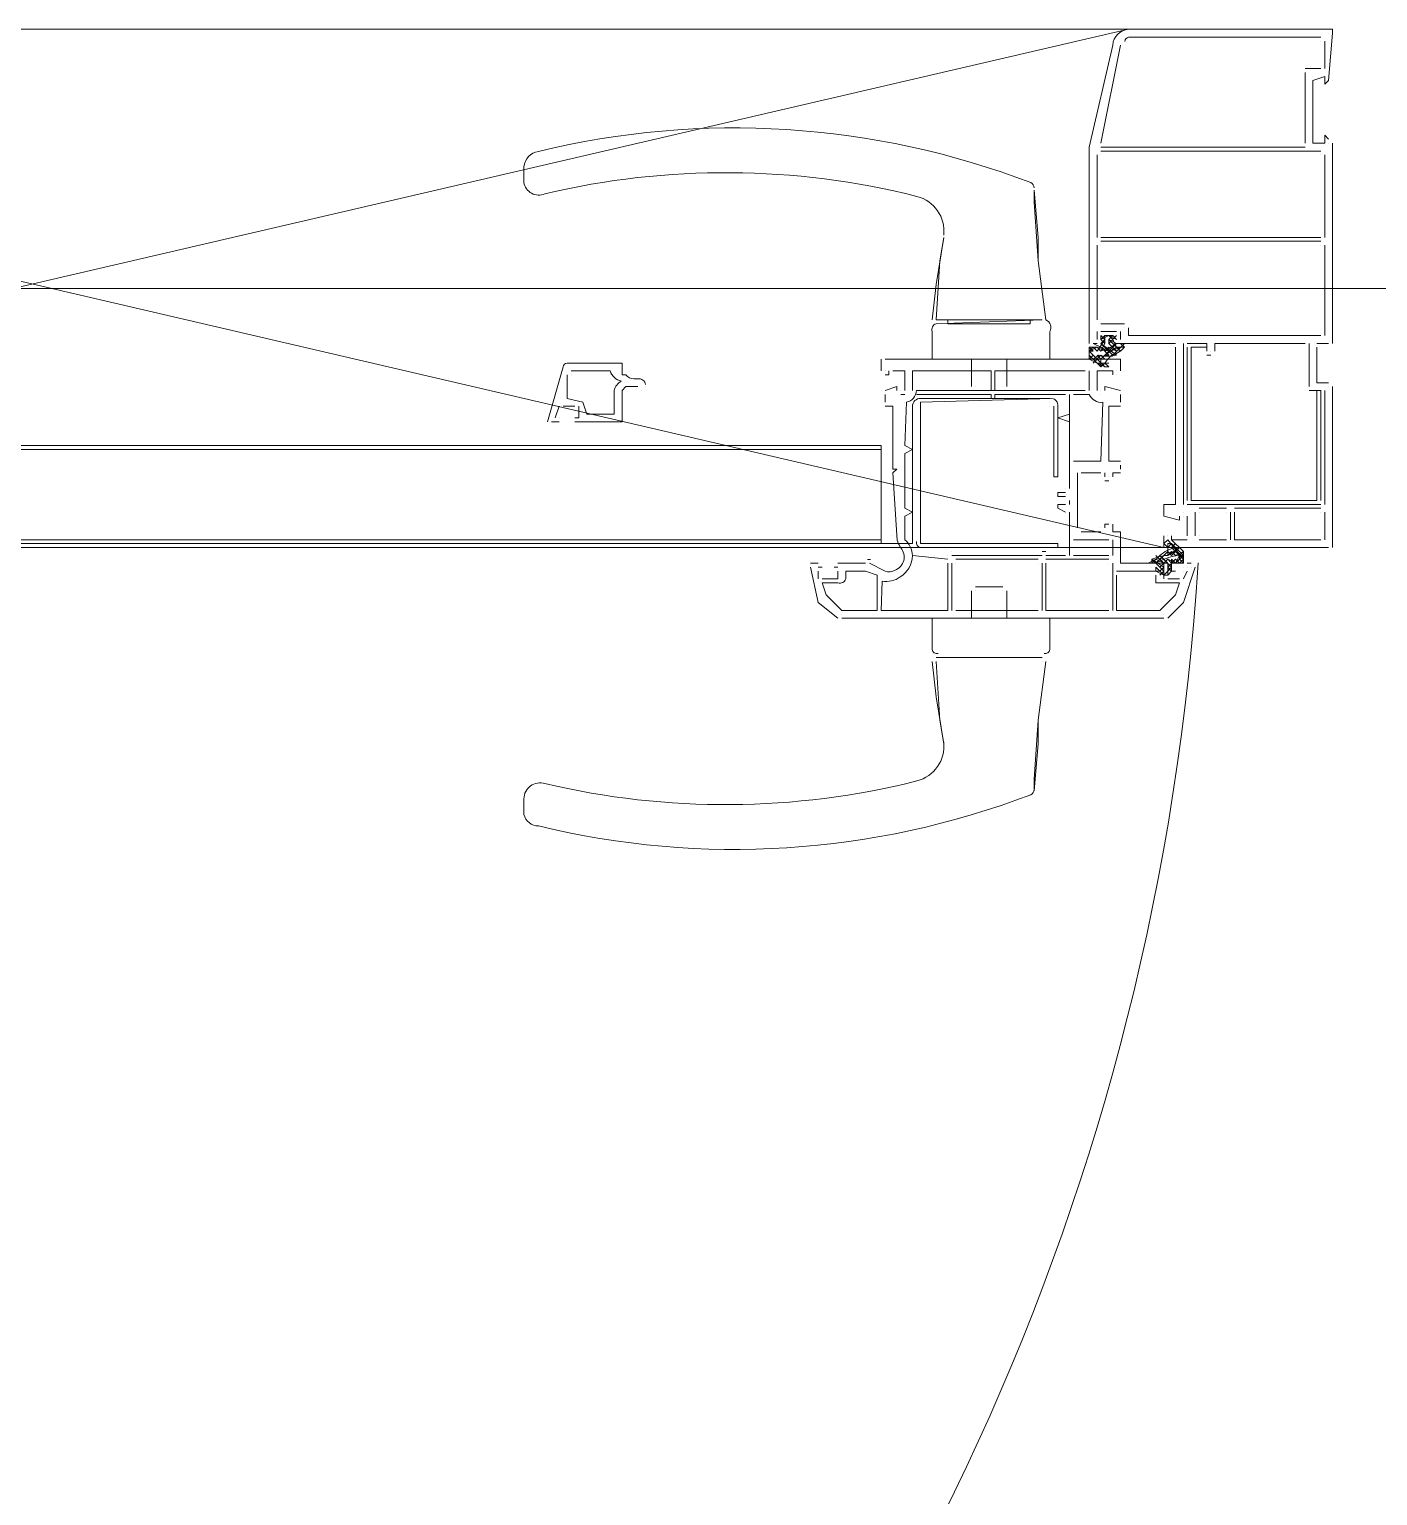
# Model space of a CAD drawing. Header units: millimetres. Extents: x 906 to 41302, y 848 to 28850.
# Drawn here: x 18823.5 to 19187.1, y 17086.3 to 17481.6 of the extents above; entities that cross this region are included whole.
import ezdxf

# ---------------------------------------------------------------- set-up
doc = ezdxf.new("R2010")
doc.units = ezdxf.units.MM
doc.layers.add('PDF_X-단위세대$및$주동평면도$A-DOOR', color=7, linetype='Continuous')
doc.layers.add('PDF_X-단위세대$및$주동평면도$A-ST-AXIS-CEN', color=7, linetype='Continuous')

msp = doc.modelspace()

# ---------------------------------------------------------------- linework, layer by layer
at = {"layer": 'PDF_X-단위세대$및$주동평면도$A-DOOR', "lineweight": 5}
for points in [[(18529.31, 17481.56), (19119.86, 17481.56), (18518.73, 17341.86), (19129.39, 17341.86)], [(19093.4, 17402.19), (19071.18, 17402.19), (19071.18, 17403.24), (19093.4, 17403.24)], [(19110.34, 17393.72), (19109.28, 17392.66)], [(19111.4, 17393.72), (19112.45, 17392.66)], [(19112.45, 17393.72), (19113.51, 17392.66)], [(18595.99, 17369.38), (19053.19, 17369.38), (19053.19, 17368.32), (18595.99, 17368.32)], [(19053.19, 17368.32), (18595.99, 17368.32), (18595.99, 17343.98), (19053.19, 17343.98)], [(18595.99, 17368.32), (19053.19, 17368.32), (19053.19, 17343.98), (18595.99, 17343.98)], [(18595.99, 17343.98), (19053.19, 17343.98), (19053.19, 17342.92), (18595.99, 17342.92)], [(19132.56, 17342.92), (19131.5, 17341.86)], [(19130.45, 17338.69), (19128.33, 17336.57), (19129.39, 17337.63)], [(19131.5, 17340.8), (19132.56, 17339.74)], [(19071.18, 17312.23), (19093.4, 17312.23), (19096.58, 17312.23), (19068, 17312.23)]]:
    msp.add_lwpolyline(points, close=True, dxfattribs=at)
at = {"layer": 'PDF_X-단위세대$및$주동평면도$A-DOOR', "lineweight": 9}
for points in [[(19109.28, 17396.89), (19109.28, 17449.81), (19115.63, 17477.33, -0.364335), (19119.86, 17481.56), (19173.84, 17481.56), (19174.9, 17481.56), (19174.9, 17480.5), (19173.84, 17467.8), (19172.78, 17466.74), (19172.78, 17468.86), (19169.6, 17467.8), (19169.6, 17450.87), (19172.78, 17450.87), (19172.78, 17452.99), (19173.84, 17451.93)], [(19118.87, 17478.31, -0.332082), (19119.86, 17479.44), (19171.72, 17479.44)]]:
    msp.add_lwpolyline(points, format="xyb", dxfattribs=at)
for points in [[(19119.86, 17481.56), (19119.86, 17481.56)], [(19173.84, 17481.56), (19173.84, 17481.56)], [(19173.84, 17480.5), (19173.84, 17480.5)], [(19174.9, 17480.5), (19174.9, 17480.5)], [(19112.45, 17450.87), (19117.75, 17477.33)], [(19115.63, 17477.33), (19115.63, 17477.33)], [(19117.75, 17477.33), (19117.75, 17477.33)], [(19119.86, 17479.44), (19119.86, 17479.44)], [(19171.72, 17479.44), (19171.72, 17479.44)], [(19171.72, 17478.39), (19171.72, 17478.39)], [(19172.78, 17478.39), (19172.78, 17470.98)], [(19172.78, 17478.39), (19172.78, 17478.39)], [(19171.72, 17470.98), (19167.49, 17470.98)], [(19167.49, 17470.98), (19167.49, 17470.98)], [(19167.49, 17450.87), (19167.49, 17469.92)], [(19167.49, 17469.92), (19167.49, 17469.92)], [(19169.6, 17468.86), (19169.6, 17468.86)], [(19169.6, 17467.8), (19169.6, 17467.8)], [(19171.72, 17470.98), (19171.72, 17470.98)], [(19172.78, 17470.98), (19172.78, 17470.98)], [(19172.78, 17468.86), (19172.78, 17468.86)], [(19173.84, 17467.8), (19173.84, 17467.8)], [(19174.9, 17467.8), (19174.9, 17467.8)], [(19172.78, 17466.74), (19172.78, 17466.74)], [(19172.78, 17452.99), (19172.78, 17452.99)], [(19109.28, 17449.81), (19109.28, 17449.81)], [(19112.45, 17450.87), (19112.45, 17450.87)], [(19167.49, 17449.81), (19112.45, 17449.81)], [(19112.45, 17449.81), (19112.45, 17449.81)], [(19112.45, 17448.75), (19171.72, 17448.75)], [(19112.45, 17448.75), (19112.45, 17448.75)], [(19167.49, 17450.87), (19167.49, 17450.87)], [(19167.49, 17449.81), (19167.49, 17449.81)], [(19169.6, 17450.87), (19169.6, 17450.87)], [(19171.72, 17448.75), (19171.72, 17448.75)], [(19172.78, 17451.93), (19172.78, 17451.93)], [(19172.78, 17450.87), (19172.78, 17450.87)], [(19173.84, 17451.93), (19173.84, 17451.93)], [(19173.84, 17450.87), (19173.84, 17450.87)], [(19174.9, 17450.87), (19174.9, 17396.89)], [(19174.9, 17450.87), (19174.9, 17450.87)], [(19111.4, 17425.47), (19111.4, 17447.69)], [(19111.4, 17447.69), (19111.4, 17447.69)], [(19112.45, 17447.69), (19112.45, 17447.69)], [(19171.72, 17447.69), (19171.72, 17447.69)], [(19172.78, 17447.69), (19172.78, 17425.47)], [(19172.78, 17447.69), (19172.78, 17447.69)], [(19111.4, 17425.47), (19111.4, 17425.47)], [(19112.45, 17425.47), (19171.72, 17425.47)], [(19112.45, 17425.47), (19112.45, 17425.47)], [(19112.45, 17424.41), (19171.72, 17424.41)], [(19112.45, 17424.41), (19112.45, 17424.41)], [(19171.72, 17425.47), (19171.72, 17425.47)], [(19171.72, 17424.41), (19171.72, 17424.41)], [(19172.78, 17425.47), (19172.78, 17425.47)], [(19111.4, 17403.24), (19111.4, 17423.35)], [(19111.4, 17423.35), (19111.4, 17423.35)], [(19112.45, 17423.35), (19112.45, 17423.35)], [(19171.72, 17423.35), (19171.72, 17423.35)], [(19172.78, 17423.35), (19172.78, 17399.01)], [(19172.78, 17423.35), (19172.78, 17423.35)], [(19111.4, 17403.24), (19111.4, 17403.24)], [(19112.45, 17403.24), (19112.45, 17403.24)], [(19118.8, 17402.19), (19112.45, 17402.19)], [(19112.45, 17402.19), (19112.45, 17402.19)], [(19118.8, 17402.19), (19118.8, 17402.19)], [(19118.8, 17401.13), (19118.8, 17401.13)], [(19171.72, 17399.01), (19119.86, 17399.01), (19119.86, 17401.13)], [(19119.86, 17401.13), (19119.86, 17401.13)], [(19109.28, 17396.89), (19109.28, 17396.89)], [(19110.34, 17396.89), (19111.4, 17396.89)], [(19110.34, 17396.89), (19110.34, 17396.89)], [(19111.4, 17400.07), (19111.4, 17397.95)], [(19111.4, 17400.07), (19111.4, 17400.07)], [(19111.4, 17397.95), (19111.4, 17397.95)], [(19111.4, 17396.89), (19111.4, 17396.89)], [(19112.45, 17400.07), (19116.69, 17400.07)], [(19112.45, 17400.07), (19112.45, 17400.07)], [(19112.45, 17397.95), (19112.45, 17397.95)], [(19112.45, 17397.95), (19112.45, 17397.95)], [(19112.45, 17397.95), (19112.45, 17397.95)], [(19112.45, 17396.89), (19112.45, 17396.89)], [(19112.45, 17396.89), (19112.45, 17396.89)], [(19115.63, 17396.89), (19115.63, 17396.89)], [(19116.69, 17400.07), (19116.69, 17400.07)], [(19116.69, 17397.95), (19116.69, 17397.95)], [(19116.69, 17397.95), (19116.69, 17397.95)], [(19132.56, 17396.89), (19116.69, 17396.89)], [(19116.69, 17396.89), (19116.69, 17396.89)], [(19117.75, 17397.95), (19117.75, 17400.07)], [(19117.75, 17400.07), (19117.75, 17400.07)], [(19117.75, 17397.95), (19117.75, 17397.95)], [(19119.86, 17399.01), (19119.86, 17399.01)], [(19132.56, 17396.89), (19132.56, 17396.89)], [(19134.68, 17353.5), (19134.68, 17396.89)], [(19134.68, 17396.89), (19134.68, 17396.89)], [(19141.03, 17394.78), (19141.03, 17396.89), (19135.74, 17396.89)], [(19135.74, 17396.89), (19135.74, 17396.89)], [(19136.8, 17396.89), (19141.03, 17396.89), (19141.03, 17395.84), (19136.8, 17395.84), (19136.8, 17354.56), (19170.66, 17354.56), (19170.66, 17384.19), (19171.72, 17384.19), (19171.72, 17354.56)], [(19136.8, 17396.89), (19136.8, 17396.89)], [(19141.03, 17396.89), (19141.03, 17396.89)], [(19141.03, 17396.89), (19141.03, 17396.89)], [(19143.15, 17394.78), (19143.15, 17396.89), (19167.49, 17396.89)], [(19143.15, 17396.89), (19143.15, 17396.89)], [(19143.15, 17396.89), (19143.15, 17396.89)], [(19167.49, 17396.89), (19167.49, 17396.89)], [(19168.55, 17385.25), (19168.55, 17396.89)], [(19168.55, 17396.89), (19168.55, 17396.89)], [(19170.66, 17396.89), (19173.84, 17396.89)], [(19170.66, 17396.89), (19170.66, 17396.89)], [(19171.72, 17399.01), (19171.72, 17399.01)], [(19172.78, 17399.01), (19172.78, 17399.01)], [(19173.84, 17396.89), (19173.84, 17396.89)], [(19174.9, 17396.89), (19174.9, 17396.89)], [(19133.62, 17350.33), (19133.62, 17349.27), (19129.39, 17350.33), (19129.39, 17353.5), (19132.56, 17353.5), (19132.56, 17395.84)], [(19132.56, 17395.84), (19132.56, 17395.84)], [(19135.74, 17395.84), (19135.74, 17354.56)], [(19135.74, 17395.84), (19135.74, 17395.84)], [(19136.8, 17395.84), (19136.8, 17395.84)], [(19136.8, 17395.84), (19136.8, 17395.84)], [(19141.03, 17395.84), (19141.03, 17395.84)], [(19141.03, 17394.78), (19141.03, 17394.78)], [(19141.03, 17393.72), (19142.09, 17393.72)], [(19141.03, 17393.72), (19141.03, 17393.72)], [(19142.09, 17394.78), (19142.09, 17394.78)], [(19142.09, 17393.72), (19142.09, 17393.72)], [(19143.15, 17394.78), (19143.15, 17394.78)], [(19173.84, 17386.31), (19170.66, 17386.31), (19170.66, 17395.84)], [(19170.66, 17395.84), (19170.66, 17395.84)], [(19168.55, 17385.25), (19168.55, 17385.25)], [(19170.66, 17386.31), (19170.66, 17386.31)], [(19173.84, 17386.31), (19173.84, 17386.31)], [(19173.84, 17385.25), (19173.84, 17385.25)], [(19174.9, 17385.25), (19174.9, 17369.38), (19174.9, 17341.86)], [(19174.9, 17385.25), (19174.9, 17385.25)], [(19171.72, 17384.19), (19168.55, 17384.19)], [(19168.55, 17384.19), (19168.55, 17384.19)], [(19170.66, 17384.19), (19170.66, 17384.19)], [(19171.72, 17384.19), (19171.72, 17384.19)], [(19171.72, 17384.19), (19171.72, 17384.19)], [(19172.78, 17384.19), (19172.78, 17353.5)], [(19172.78, 17384.19), (19172.78, 17384.19)], [(19174.9, 17369.38), (19174.9, 17369.38)], [(19129.39, 17353.5), (19129.39, 17353.5)], [(19132.56, 17353.5), (19132.56, 17353.5)], [(19134.68, 17353.5), (19134.68, 17353.5)], [(19135.74, 17354.56), (19135.74, 17354.56)], [(19135.74, 17353.5), (19171.72, 17353.5)], [(19135.74, 17353.5), (19135.74, 17353.5)], [(19136.8, 17354.56), (19136.8, 17354.56)], [(19136.8, 17354.56), (19136.8, 17354.56)], [(19170.66, 17353.5), (19136.8, 17353.5)], [(19170.66, 17354.56), (19170.66, 17354.56)], [(19170.66, 17354.56), (19170.66, 17354.56)], [(19170.66, 17353.5), (19170.66, 17353.5)], [(19171.72, 17354.56), (19171.72, 17354.56)], [(19171.72, 17353.5), (19171.72, 17353.5)], [(19172.78, 17353.5), (19172.78, 17353.5)], [(19129.39, 17350.33), (19129.39, 17350.33)], [(19133.62, 17350.33), (19133.62, 17350.33)], [(19133.62, 17349.27), (19133.62, 17349.27)], [(19134.68, 17351.39), (19134.68, 17351.39)], [(19134.68, 17351.39), (19134.68, 17351.39)], [(19134.68, 17350.33), (19134.68, 17350.33)], [(19134.68, 17350.33), (19134.68, 17350.33)], [(19135.74, 17350.33), (19135.74, 17345.04)], [(19135.74, 17350.33), (19135.74, 17350.33)], [(19137.85, 17345.04), (19137.85, 17351.39)], [(19137.85, 17351.39), (19137.85, 17351.39)], [(19138.91, 17352.44), (19146.32, 17352.44)], [(19138.91, 17352.44), (19138.91, 17352.44)], [(19138.91, 17351.39), (19138.91, 17351.39)], [(19146.32, 17352.44), (19146.32, 17352.44)], [(19146.32, 17351.39), (19146.32, 17351.39)], [(19147.38, 17351.39), (19147.38, 17343.98)], [(19147.38, 17351.39), (19147.38, 17351.39)], [(19148.44, 17352.44), (19171.72, 17352.44)], [(19148.44, 17352.44), (19148.44, 17352.44)], [(19171.72, 17343.98), (19148.44, 17343.98), (19148.44, 17351.39)], [(19148.44, 17351.39), (19148.44, 17351.39)], [(19148.44, 17351.39), (19148.44, 17351.39)], [(19171.72, 17352.44), (19171.72, 17352.44)], [(19171.72, 17351.39), (19171.72, 17351.39)], [(19172.78, 17351.39), (19172.78, 17343.98)], [(19172.78, 17351.39), (19172.78, 17351.39)], [(19129.39, 17345.04), (19129.39, 17341.86), (19173.84, 17341.86)], [(19129.39, 17345.04), (19129.39, 17345.04)], [(19129.39, 17341.86), (19129.39, 17341.86)], [(19130.45, 17345.04), (19130.45, 17345.04)], [(19130.45, 17345.04), (19130.45, 17345.04)], [(19131.5, 17345.04), (19131.5, 17343.98), (19135.74, 17343.98)], [(19131.5, 17345.04), (19131.5, 17345.04)], [(19131.5, 17343.98), (19131.5, 17343.98)], [(19135.74, 17345.04), (19135.74, 17345.04)], [(19135.74, 17343.98), (19135.74, 17343.98)], [(19137.85, 17345.04), (19137.85, 17345.04)], [(19138.91, 17345.04), (19138.91, 17345.04)], [(19146.32, 17343.98), (19138.91, 17343.98)], [(19138.91, 17343.98), (19138.91, 17343.98)], [(19146.32, 17343.98), (19146.32, 17343.98)], [(19147.38, 17343.98), (19147.38, 17343.98)], [(19148.44, 17343.98), (19148.44, 17343.98)], [(19171.72, 17343.98), (19171.72, 17343.98)], [(19172.78, 17343.98), (19172.78, 17343.98)], [(19173.84, 17341.86), (19173.84, 17341.86)], [(19174.9, 17341.86), (19174.9, 17341.86)]]:
    msp.add_lwpolyline(points, dxfattribs=at)
at = {"layer": 'PDF_X-단위세대$및$주동평면도$A-DOOR', "lineweight": 5}
for points in [[(19070.07, 17426.09, 0.373567), (19062.84, 17436.53, 0.120468), (18962.53, 17437.22, -0.496768), (18956.88, 17440.29), (18956.88, 17444.52, -0.337816), (18960.77, 17448.65, -0.152184), (19093.52, 17440.24, -0.281934), (19094.45, 17438.86)], [(19098.7, 17392.66), (19098.7, 17400.07, 0.414215), (19097.64, 17403.24), (19095.52, 17419.12), (19094.46, 17434.99), (19094.46, 17438.17), (19095.52, 17425.47), (19095.52, 17419.12)], [(19066.95, 17392.66), (19066.95, 17400.07, -0.414215), (19068, 17402.19), (19096.58, 17403.24), (19093.4, 17403.24)], [(19110.34, 17392.66), (19111.93, 17393.72, 0.124773), (19116.69, 17393.72), (19112.45, 17396.89), (19113.51, 17397.95), (19113.51, 17396.89), (19112.45, 17397.95), (19114.57, 17399.01), (19115.63, 17399.01), (19114.57, 17397.95), (19114.57, 17396.89), (19116.69, 17394.78), (19114.57, 17395.84), (19112.45, 17394.78), (19111.4, 17395.84), (19110.34, 17395.84), (19109.28, 17395.84)], [(19115.63, 17397.95), (19116.69, 17395.84), (19117.75, 17395.84), (19115.26, 17394.85, -0.1084), (19111.4, 17395.84), (19109.28, 17394.78), (19113.51, 17390.54), (19109.28, 17392.66), (19109.28, 17395.84), (19110.34, 17394.78), (19109.28, 17395.84), (19110.34, 17394.78), (19109.28, 17394.78), (19110.34, 17395.84), (19111.4, 17394.78), (19113.51, 17397.95), (19112.45, 17396.89), (19114.57, 17394.78), (19115.63, 17393.72), (19114.57, 17394.78), (19112.45, 17395.84), (19113.51, 17394.78), (19114.57, 17393.72), (19113.51, 17393.72), (19116.69, 17395.84), (19117.75, 17394.78), (19114.57, 17397.95), (19116.69, 17396.89), (19114.57, 17394.78), (19112.45, 17392.66), (19112.45, 17391.6), (19111.4, 17391.6), (19109.28, 17393.72), (19112.45, 17390.54), (19113.51, 17391.6, -0.054726), (19115.64, 17393.96)], [(19117.75, 17394.78), (19118.8, 17395.84, -0.111699), (19115.63, 17393.72), (19118.8, 17396.89)], [(18963.23, 17375.73), (18967.46, 17390.54, -0.363981), (18968.52, 17391.6), (18983.34, 17391.6), (18983.34, 17390.54), (18983.34, 17388.43), (18984.4, 17388.43, 0.238117), (18986.51, 17387.37), (18987.57, 17387.37, -0.414215), (18989.69, 17385.78)], [(18968.52, 17388.43), (18968.52, 17382.08), (18972.75, 17381.02), (18973.81, 17377.84), (18981.22, 17377.84), (18981.22, 17384.19, -0.217441), (18983.19, 17386.72, -0.290021), (18980.16, 17389.49), (18969.58, 17389.49)], [(19071.18, 17337.63), (19071.18, 17324.93), (19053.19, 17324.93), (19053.47, 17332.84, 0.217519), (19058.3, 17333.95, 0.260906), (19061.65, 17339.74), (19071.18, 17338.69), (19061.64, 17339.68, 0.215587), (19059.54, 17343.98), (19059.54, 17350.33), (19061.65, 17351.39), (19059.54, 17352.44), (19059.54, 17367.26), (19061.65, 17368.32), (19059.54, 17369.38), (19060.07, 17381.02, 0.326664), (19062.71, 17384.19), (19082.82, 17384.19), (19082.82, 17389.49), (19061.65, 17389.49), (19061.65, 17384.19)], [(19053.19, 17342.92), (19061.65, 17342.92), (19061.65, 17379.96, -0.414215), (19063.77, 17382.08), (19098.7, 17382.08)], [(19062.71, 17343.45, 0.414215), (19063.77, 17341.86), (19100.81, 17341.86), (19100.81, 17342.92), (19063.77, 17342.92), (19063.77, 17381.02), (19099.22, 17382.08, -0.414215), (19100.81, 17379.96), (19100.81, 17360.91), (19099.75, 17360.91), (19099.75, 17379.96)], [(19105.05, 17365.14), (19112.45, 17365.14), (19112.98, 17381.02, -0.326664), (19109.28, 17383.14), (19105.05, 17383.14)], [(19054.25, 17379.96), (19056.36, 17379.96), (19056.36, 17363.03), (19057.42, 17363.03), (19056.36, 17361.97), (19057.44, 17345.19, 0.174775), (19058.49, 17341.8, -0.51519), (19056.96, 17335.76, -0.217668), (19054.25, 17335.51), (19050.01, 17337.63)], [(19115.63, 17348.21), (19115.63, 17346.09), (19117.75, 17346.09), (19117.75, 17337.63), (19130.45, 17337.63), (19130.45, 17335.51), (19130.45, 17334.45), (19129.39, 17334.45), (19127.27, 17336.57), (19127.27, 17335.51), (19128.33, 17335.51), (19129.39, 17336.57), (19126.21, 17338.69), (19127.27, 17337.63), (19129.39, 17338.69, -0.1084), (19134.68, 17339.74), (19133.62, 17338.69), (19134.68, 17337.63), (19133.62, 17338.69), (19133.62, 17339.74), (19134.68, 17338.69), (19130.45, 17343.98), (19129.39, 17342.92), (19130.45, 17341.86), (19130.45, 17342.92), (19131.5, 17342.92), (19134.68, 17339.74), (19132.56, 17337.63), (19131.5, 17338.69), (19131.5, 17337.63), (19130.45, 17338.69), (19132.56, 17337.63), (19133.62, 17339.74), (19134.68, 17340.8), (19133.62, 17341.86), (19131.5, 17339.74), (19130.45, 17340.8), (19127.27, 17337.63), (19129.39, 17339.74), (19130.45, 17339.74), (19130.45, 17341.86), (19131.5, 17342.92)], [(19132.56, 17339.74), (19134.68, 17340.8), (19133.62, 17339.74), (19131.5, 17341.86), (19132.56, 17341.86, 0.124773), (19128.33, 17339.74), (19126.21, 17337.63), (19125.15, 17337.63), (19127.27, 17338.69), (19129.39, 17337.63)], [(19129.39, 17335.51), (19128.33, 17334.45), (19129.39, 17335.51), (19128.33, 17336.57), (19127.27, 17337.63), (19126.21, 17337.63), (19126.21, 17338.69, -0.111699), (19130.45, 17339.74), (19133.62, 17341.86, -0.054726), (19130.45, 17339.74), (19131.5, 17340.8)], [(19097.11, 17313.29, 0.414215), (19098.7, 17314.34), (19098.7, 17322.81), (19066.95, 17322.81), (19066.95, 17314.34, 0.414215), (19068.53, 17313.29)], [(19070.07, 17289.38, -0.373567), (19062.84, 17278.95, -0.120468), (18962.53, 17278.25, 0.496768), (18956.88, 17274.13), (18956.88, 17269.89, 0.337816), (18960.77, 17266.82, 0.152184), (19093.52, 17275.24, 0.281934), (19094.45, 17276.61)]]:
    msp.add_lwpolyline(points, format="xyb", dxfattribs=at)
for points in [[(19071.18, 17403.24), (19068, 17403.24), (19069.06, 17419.12), (19070.12, 17425.47), (19068, 17412.77), (19066.95, 17403.24)], [(19096.58, 17403.24), (19096.58, 17403.24)], [(19097.64, 17403.24), (19097.64, 17403.24)], [(19112.45, 17395.84), (19110.34, 17396.89)], [(19110.34, 17396.89), (19110.34, 17396.89)], [(19114.57, 17399.01), (19113.51, 17399.01), (19113.51, 17397.95), (19112.45, 17399.01), (19112.45, 17397.95), (19113.51, 17399.01), (19115.63, 17399.01), (19116.69, 17397.95), (19114.57, 17399.01), (19115.63, 17397.95), (19114.57, 17396.89), (19116.69, 17399.01)], [(19112.45, 17397.95), (19112.45, 17397.95)], [(19112.45, 17397.95), (19112.45, 17397.95)], [(19112.45, 17396.89), (19112.45, 17396.89)], [(19112.45, 17394.78), (19113.51, 17396.89)], [(19113.51, 17399.01), (19113.51, 17399.01)], [(19113.51, 17397.95), (19113.51, 17397.95)], [(19113.51, 17397.95), (19113.51, 17397.95)], [(19113.51, 17396.89), (19113.51, 17396.89)], [(19114.57, 17395.84), (19113.51, 17394.78), (19116.69, 17396.89)], [(19114.57, 17399.01), (19114.57, 17399.01)], [(19114.57, 17399.01), (19114.57, 17399.01)], [(19114.57, 17397.95), (19114.57, 17397.95)], [(19114.57, 17396.89), (19114.57, 17396.89)], [(19114.57, 17396.89), (19114.57, 17396.89)], [(19115.63, 17399.01), (19115.63, 17399.01)], [(19115.63, 17397.95), (19115.63, 17397.95)], [(19116.69, 17397.95), (19116.69, 17397.95)], [(19116.69, 17397.95), (19116.69, 17397.95)], [(19116.69, 17397.95), (19116.69, 17397.95)], [(19116.69, 17396.89), (19116.69, 17396.89)], [(19117.75, 17396.89), (19117.75, 17396.89)], [(19117.75, 17395.84), (19118.8, 17395.84), (19117.75, 17396.89)], [(19053.19, 17392.66), (19053.19, 17389.49)], [(19053.19, 17392.66), (19053.19, 17392.66)], [(19054.25, 17392.66), (19117.75, 17392.66), (19117.75, 17389.49)], [(19054.25, 17392.66), (19054.25, 17392.66)], [(19077.53, 17392.66), (19077.53, 17385.25)], [(19087.05, 17385.25), (19087.05, 17392.66)], [(19109.28, 17395.84), (19109.28, 17395.84)], [(19109.28, 17392.66), (19109.28, 17392.66)], [(19109.28, 17392.66), (19109.28, 17392.66)], [(19110.34, 17395.84), (19110.34, 17395.84)], [(19110.34, 17394.78), (19110.34, 17394.78)], [(19110.34, 17394.78), (19110.34, 17394.78)], [(19110.34, 17393.72), (19110.34, 17393.72)], [(19110.34, 17393.72), (19110.34, 17393.72)], [(19112.45, 17393.72), (19110.34, 17391.6), (19112.45, 17393.72)], [(19111.4, 17394.78), (19111.4, 17394.78)], [(19111.4, 17393.72), (19111.4, 17393.72)], [(19112.45, 17395.84), (19112.45, 17395.84)], [(19112.45, 17392.66), (19112.45, 17392.66)], [(19112.45, 17392.66), (19112.45, 17392.66)], [(19114.57, 17395.84), (19114.57, 17395.84)], [(19114.57, 17393.72), (19114.57, 17393.72)], [(19115.63, 17394.78), (19115.63, 17394.78)], [(19116.69, 17395.84), (19116.69, 17395.84)], [(19117.75, 17395.84), (19117.75, 17395.84)], [(19117.75, 17395.84), (19117.75, 17395.84)], [(19117.75, 17392.66), (19117.75, 17392.66)], [(19118.8, 17395.84), (19118.8, 17395.84)], [(18983.34, 17391.6), (18983.34, 17391.6)], [(19053.19, 17389.49), (19053.19, 17389.49)], [(19054.25, 17388.43), (19055.3, 17388.43), (19055.3, 17389.49)], [(19054.25, 17389.49), (19054.25, 17389.49)], [(19055.3, 17389.49), (19055.3, 17389.49)], [(19059.54, 17384.19), (19059.54, 17389.49), (19056.36, 17389.49)], [(19056.36, 17389.49), (19056.36, 17389.49)], [(19059.54, 17389.49), (19059.54, 17389.49)], [(19061.65, 17389.49), (19061.65, 17389.49)], [(19062.71, 17389.49), (19062.71, 17389.49)], [(19082.82, 17389.49), (19082.82, 17389.49)], [(19108.22, 17384.19), (19083.88, 17384.19), (19083.88, 17389.49), (19108.22, 17389.49)], [(19083.88, 17389.49), (19083.88, 17389.49)], [(19083.88, 17389.49), (19083.88, 17389.49)], [(19108.22, 17389.49), (19108.22, 17389.49)], [(19109.28, 17389.49), (19109.28, 17384.19)], [(19109.28, 17389.49), (19109.28, 17389.49)], [(19115.63, 17388.43), (19115.63, 17389.49), (19111.4, 17389.49), (19111.4, 17384.19)], [(19111.4, 17389.49), (19111.4, 17389.49)], [(19114.57, 17391.6), (19113.51, 17391.6), (19112.45, 17391.6), (19112.45, 17390.54), (19113.51, 17391.6), (19114.57, 17390.54), (19113.51, 17390.54)], [(19112.45, 17391.6), (19112.45, 17391.6)], [(19113.51, 17391.6), (19113.51, 17391.6)], [(19113.51, 17390.54), (19113.51, 17390.54)], [(19114.57, 17390.54), (19114.57, 17390.54)], [(19115.63, 17389.49), (19115.63, 17389.49)], [(19116.69, 17389.49), (19116.69, 17389.49)], [(19116.69, 17389.49), (19116.69, 17389.49)], [(19117.75, 17389.49), (19117.75, 17389.49)], [(18969.58, 17388.43), (18969.58, 17388.43)], [(18970.64, 17375.73), (18983.34, 17375.73), (18983.34, 17384.19), (18984.4, 17385.25), (18987.57, 17385.25)], [(18980.16, 17388.43), (18980.16, 17388.43)], [(18983.34, 17388.43), (18983.34, 17388.43)], [(18987.57, 17385.25), (18987.57, 17385.25)], [(18987.57, 17385.25), (18987.57, 17385.25)], [(18989.69, 17385.25), (18989.69, 17385.25)], [(19054.25, 17388.43), (19054.25, 17388.43)], [(19054.25, 17384.19), (19057.42, 17385.25), (19057.42, 17384.19)], [(19055.3, 17388.43), (19055.3, 17388.43)], [(19057.42, 17385.25), (19057.42, 17385.25)], [(19078.59, 17385.25), (19078.59, 17385.25)], [(19086, 17385.25), (19086, 17385.25)], [(19113.51, 17384.19), (19113.51, 17385.25), (19117.75, 17384.19)], [(19113.51, 17385.25), (19113.51, 17385.25)], [(19115.63, 17388.43), (19115.63, 17388.43)], [(19116.69, 17388.43), (19116.69, 17388.43)], [(19116.69, 17388.43), (19116.69, 17388.43)], [(18968.52, 17382.08), (18968.52, 17382.08)], [(18972.75, 17381.02), (18972.75, 17381.02)], [(18988.63, 17384.19), (18988.63, 17384.19)], [(19054.25, 17384.19), (19054.25, 17384.19)], [(19054.25, 17381.02), (19054.25, 17383.14)], [(19054.25, 17383.14), (19054.25, 17383.14)], [(19054.25, 17381.02), (19054.25, 17381.02)], [(19057.42, 17384.19), (19057.42, 17384.19)], [(19058.48, 17384.19), (19058.48, 17384.19)], [(19059.54, 17383.14), (19058.48, 17383.14)], [(19058.48, 17383.14), (19058.48, 17383.14)], [(19059.54, 17384.19), (19059.54, 17384.19)], [(19059.54, 17383.14), (19059.54, 17383.14)], [(19059.54, 17381.02), (19059.54, 17381.02)], [(19061.65, 17384.19), (19061.65, 17384.19)], [(19062.71, 17384.19), (19062.71, 17384.19)], [(19102.93, 17383.14), (19083.88, 17383.14), (19083.88, 17382.08), (19082.82, 17382.08), (19082.82, 17383.14), (19062.71, 17383.14)], [(19062.71, 17383.14), (19062.71, 17383.14)], [(19063.77, 17382.08), (19063.77, 17382.08)], [(19063.77, 17381.02), (19063.77, 17381.02)], [(19086, 17384.19), (19084.94, 17384.19), (19079.65, 17384.19), (19078.59, 17384.19)], [(19082.82, 17384.19), (19082.82, 17384.19)], [(19082.82, 17383.14), (19082.82, 17383.14)], [(19082.82, 17382.08), (19082.82, 17382.08)], [(19083.88, 17384.19), (19083.88, 17384.19)], [(19083.88, 17383.14), (19083.88, 17383.14)], [(19083.88, 17382.08), (19083.88, 17382.08)], [(19098.7, 17382.08), (19098.7, 17382.08)], [(19098.7, 17381.02), (19098.7, 17381.02)], [(19103.99, 17365.14), (19103.99, 17383.14), (19103.99, 17377.84), (19100.81, 17376.79), (19103.99, 17375.73), (19103.99, 17357.74)], [(19102.93, 17383.14), (19102.93, 17383.14)], [(19103.99, 17383.14), (19103.99, 17383.14)], [(19103.99, 17383.14), (19103.99, 17383.14)], [(19105.05, 17383.14), (19105.05, 17383.14)], [(19108.22, 17384.19), (19108.22, 17384.19)], [(19109.28, 17384.19), (19109.28, 17384.19)], [(19109.28, 17383.14), (19109.28, 17383.14)], [(19111.4, 17384.19), (19111.4, 17384.19)], [(19112.45, 17384.19), (19112.45, 17384.19)], [(19112.45, 17384.19), (19112.45, 17384.19)], [(19112.45, 17383.14), (19112.45, 17383.14)], [(19112.45, 17383.14), (19112.45, 17383.14)], [(19112.45, 17381.02), (19112.45, 17381.02)], [(19113.51, 17384.19), (19113.51, 17384.19)], [(19117.75, 17384.19), (19117.75, 17384.19)], [(19117.75, 17383.14), (19117.75, 17381.02)], [(19117.75, 17383.14), (19117.75, 17383.14)], [(19117.75, 17381.02), (19117.75, 17381.02)], [(18965.35, 17376.79), (18966.4, 17379.96)], [(18970.64, 17379.96), (18967.46, 17379.96)], [(18967.46, 17379.96), (18967.46, 17379.96)], [(18970.64, 17376.79), (18971.7, 17376.79), (18971.7, 17379.96)], [(18970.64, 17379.96), (18970.64, 17379.96)], [(18973.81, 17377.84), (18973.81, 17377.84)], [(19054.25, 17379.96), (19054.25, 17379.96)], [(19056.36, 17379.96), (19056.36, 17379.96)], [(19061.65, 17379.96), (19061.65, 17379.96)], [(19063.77, 17379.96), (19063.77, 17379.96)], [(19098.7, 17379.96), (19098.7, 17379.96)], [(19099.75, 17379.96), (19099.75, 17379.96)], [(19100.81, 17379.96), (19100.81, 17379.96)], [(19103.99, 17377.84), (19103.99, 17377.84)], [(19117.75, 17379.96), (19114.57, 17379.96), (19114.57, 17365.14), (19117.75, 17365.14)], [(19114.57, 17379.96), (19114.57, 17379.96)], [(19117.75, 17379.96), (19117.75, 17379.96)], [(18966.4, 17375.73), (18964.29, 17375.73)], [(18964.29, 17375.73), (18964.29, 17375.73)], [(18966.4, 17376.79), (18966.4, 17376.79)], [(18966.4, 17376.79), (18966.4, 17376.79)], [(18966.4, 17376.79), (18966.4, 17376.79)], [(18966.4, 17376.79), (18966.4, 17376.79)], [(18970.64, 17376.79), (18970.64, 17376.79)], [(18970.64, 17376.79), (18970.64, 17376.79)], [(18971.7, 17376.79), (18971.7, 17376.79)], [(19100.81, 17376.79), (19100.81, 17376.79)], [(19103.99, 17375.73), (19103.99, 17375.73)], [(19059.54, 17369.38), (19059.54, 17369.38)], [(19059.54, 17367.26), (19059.54, 17367.26)], [(19061.65, 17368.32), (19061.65, 17368.32)], [(19103.99, 17365.14), (19103.99, 17365.14)], [(19105.05, 17365.14), (19105.05, 17365.14)], [(19112.45, 17365.14), (19112.45, 17365.14)], [(19114.57, 17365.14), (19114.57, 17365.14)], [(19117.75, 17365.14), (19117.75, 17365.14)], [(19056.36, 17363.03), (19056.36, 17363.03)], [(19056.36, 17361.97), (19056.36, 17361.97)], [(19057.42, 17363.03), (19057.42, 17363.03)], [(19106.1, 17347.15), (19106.1, 17361.97)], [(19106.1, 17361.97), (19106.1, 17361.97)], [(19112.45, 17361.97), (19107.16, 17361.97)], [(19107.16, 17361.97), (19107.16, 17361.97)], [(19112.45, 17361.97), (19112.45, 17361.97)], [(19113.51, 17360.91), (19113.51, 17361.97)], [(19113.51, 17361.97), (19113.51, 17361.97)], [(19117.75, 17361.97), (19115.63, 17361.97), (19115.63, 17360.91)], [(19115.63, 17361.97), (19115.63, 17361.97)], [(19117.75, 17364.09), (19117.75, 17363.03)], [(19117.75, 17364.09), (19117.75, 17364.09)], [(19117.75, 17363.03), (19117.75, 17363.03)], [(19117.75, 17361.97), (19117.75, 17361.97)], [(19099.75, 17360.91), (19099.75, 17360.91)], [(19102.93, 17357.74), (19102.93, 17357.74)], [(19103.99, 17357.74), (19103.99, 17357.74)], [(19113.51, 17360.91), (19113.51, 17360.91)], [(19113.51, 17359.85), (19114.57, 17359.85)], [(19113.51, 17359.85), (19113.51, 17359.85)], [(19114.57, 17360.91), (19114.57, 17360.91)], [(19114.57, 17359.85), (19114.57, 17359.85)], [(19115.63, 17360.91), (19115.63, 17360.91)], [(19102.93, 17355.62), (19100.81, 17355.62), (19100.81, 17356.68), (19102.93, 17356.68)], [(19100.81, 17356.68), (19100.81, 17356.68)], [(19100.81, 17355.62), (19100.81, 17355.62)], [(19102.93, 17353.5), (19100.81, 17353.5), (19100.81, 17352.44), (19102.93, 17351.39)], [(19100.81, 17353.5), (19100.81, 17353.5)], [(19102.93, 17356.68), (19102.93, 17356.68)], [(19102.93, 17355.62), (19102.93, 17355.62)], [(19102.93, 17354.56), (19102.93, 17354.56)], [(19102.93, 17353.5), (19102.93, 17353.5)], [(19103.99, 17354.56), (19103.99, 17353.5)], [(19103.99, 17354.56), (19103.99, 17354.56)], [(19103.99, 17353.5), (19103.99, 17353.5)], [(19059.54, 17352.44), (19059.54, 17352.44)], [(19059.54, 17350.33), (19059.54, 17350.33)], [(19061.65, 17351.39), (19061.65, 17351.39)], [(19100.81, 17352.44), (19100.81, 17352.44)], [(19102.93, 17351.39), (19102.93, 17351.39)], [(19103.99, 17351.39), (19103.99, 17339.74), (19103.99, 17343.98)], [(19103.99, 17351.39), (19103.99, 17351.39)], [(19106.1, 17347.15), (19106.1, 17347.15)], [(19107.16, 17347.15), (19107.16, 17347.15)], [(19112.45, 17346.09), (19107.16, 17346.09)], [(19107.16, 17346.09), (19107.16, 17346.09)], [(19112.45, 17347.15), (19112.45, 17347.15)], [(19112.45, 17346.09), (19112.45, 17346.09)], [(19113.51, 17347.15), (19113.51, 17348.21), (19114.57, 17348.21)], [(19113.51, 17348.21), (19113.51, 17348.21)], [(19113.51, 17347.15), (19113.51, 17347.15)], [(19114.57, 17348.21), (19114.57, 17348.21)], [(19115.63, 17348.21), (19115.63, 17348.21)], [(19115.63, 17346.09), (19115.63, 17346.09)], [(19117.75, 17346.09), (19117.75, 17346.09)], [(19056.36, 17345.04), (19056.36, 17345.04)], [(19058.48, 17341.86), (19058.48, 17341.86)], [(19059.54, 17343.98), (19059.54, 17343.98)], [(19061.65, 17342.92), (19061.65, 17342.92)], [(19063.77, 17342.92), (19063.77, 17342.92)], [(19063.77, 17341.86), (19063.77, 17341.86)], [(19100.81, 17342.92), (19100.81, 17342.92)], [(19100.81, 17341.86), (19100.81, 17341.86)], [(19103.99, 17343.98), (19103.99, 17343.98)], [(19114.57, 17343.98), (19105.05, 17343.98)], [(19105.05, 17343.98), (19105.05, 17343.98)], [(19114.57, 17343.98), (19114.57, 17343.98)], [(19115.63, 17343.98), (19115.63, 17339.74)], [(19115.63, 17343.98), (19115.63, 17343.98)], [(19116.69, 17335.51), (19127.27, 17335.51), (19129.39, 17334.45), (19130.45, 17334.45), (19131.5, 17335.51), (19131.5, 17336.57), (19131.5, 17337.63), (19134.68, 17337.63), (19134.68, 17340.8), (19131.5, 17343.98)], [(19129.39, 17342.92), (19129.39, 17342.92)], [(19130.45, 17342.92), (19130.45, 17342.92)], [(19130.45, 17341.86), (19130.45, 17341.86)], [(19130.45, 17341.86), (19130.45, 17341.86)], [(19131.5, 17343.98), (19131.5, 17343.98)], [(19131.5, 17341.86), (19131.5, 17341.86)], [(19132.56, 17341.86), (19132.56, 17341.86)], [(19132.56, 17341.86), (19132.56, 17341.86)], [(19036.25, 17337.63), (19034.14, 17337.63)], [(19034.14, 17337.63), (19034.14, 17337.63)], [(19036.25, 17337.63), (19036.25, 17337.63)], [(19048.95, 17337.63), (19041.55, 17337.63)], [(19041.55, 17337.63), (19041.55, 17337.63)], [(19048.95, 17337.63), (19048.95, 17337.63)], [(19050.01, 17337.63), (19050.01, 17337.63)], [(19061.65, 17339.74), (19061.65, 17339.74)], [(19061.65, 17338.69), (19061.65, 17338.69)], [(19071.18, 17339.74), (19071.18, 17339.74)], [(19071.18, 17338.69), (19071.18, 17338.69)], [(19071.18, 17337.63), (19071.18, 17337.63)], [(19072.24, 17340.8), (19072.24, 17340.8)], [(19072.24, 17340.8), (19072.24, 17340.8)], [(19072.24, 17339.74), (19072.24, 17339.74)], [(19072.24, 17339.74), (19096.58, 17339.74)], [(19072.24, 17339.74), (19072.24, 17339.74)], [(19072.24, 17324.93), (19072.24, 17337.63)], [(19072.24, 17337.63), (19072.24, 17337.63)], [(19073.3, 17338.69), (19095.52, 17338.69)], [(19073.3, 17338.69), (19073.3, 17338.69)], [(19073.3, 17337.63), (19073.3, 17337.63)], [(19095.52, 17338.69), (19095.52, 17338.69)], [(19095.52, 17337.63), (19095.52, 17337.63)], [(19097.64, 17340.8), (19096.58, 17340.8)], [(19096.58, 17340.8), (19096.58, 17340.8)], [(19096.58, 17339.74), (19096.58, 17339.74)], [(19096.58, 17337.63), (19096.58, 17324.93)], [(19096.58, 17337.63), (19096.58, 17337.63)], [(19097.64, 17340.8), (19097.64, 17340.8)], [(19097.64, 17339.74), (19102.93, 17339.74)], [(19097.64, 17339.74), (19097.64, 17339.74)], [(19097.64, 17338.69), (19114.57, 17338.69)], [(19097.64, 17338.69), (19097.64, 17338.69)], [(19097.64, 17337.63), (19097.64, 17324.93), (19114.57, 17324.93)], [(19097.64, 17337.63), (19097.64, 17337.63)], [(19102.93, 17339.74), (19102.93, 17339.74)], [(19103.99, 17339.74), (19103.99, 17339.74)], [(19103.99, 17339.74), (19103.99, 17339.74)], [(19105.05, 17339.74), (19114.57, 17339.74)], [(19105.05, 17339.74), (19105.05, 17339.74)], [(19114.57, 17339.74), (19114.57, 17339.74)], [(19114.57, 17339.74), (19114.57, 17339.74)], [(19114.57, 17338.69), (19114.57, 17338.69)], [(19114.57, 17337.63), (19114.57, 17337.63)], [(19115.63, 17339.74), (19115.63, 17339.74)], [(19115.63, 17337.63), (19115.63, 17324.93)], [(19115.63, 17337.63), (19115.63, 17337.63)], [(19117.75, 17337.63), (19117.75, 17337.63)], [(19125.15, 17337.63), (19125.15, 17337.63)], [(19126.21, 17337.63), (19126.21, 17337.63)], [(19126.21, 17337.63), (19126.21, 17337.63)], [(19129.39, 17333.39), (19129.39, 17335.51), (19129.39, 17337.63), (19127.27, 17339.74)], [(19127.27, 17337.63), (19127.27, 17337.63)], [(19131.5, 17336.57), (19129.39, 17338.69), (19128.33, 17339.74), (19131.5, 17336.57), (19131.5, 17335.51), (19130.45, 17336.57), (19131.5, 17335.51), (19132.56, 17335.51)], [(19129.39, 17339.74), (19129.39, 17339.74)], [(19129.39, 17339.74), (19129.39, 17339.74)], [(19129.39, 17338.69), (19129.39, 17338.69)], [(19129.39, 17337.63), (19129.39, 17337.63)], [(19129.39, 17337.63), (19129.39, 17337.63)], [(19134.68, 17338.69), (19133.62, 17337.63), (19132.56, 17338.69), (19130.45, 17336.57), (19132.56, 17338.69)], [(19130.45, 17337.63), (19130.45, 17337.63)], [(19130.45, 17337.63), (19130.45, 17337.63)], [(19131.5, 17337.63), (19131.5, 17337.63)], [(19132.56, 17339.74), (19132.56, 17339.74)], [(19133.62, 17339.74), (19133.62, 17339.74)], [(19133.62, 17338.69), (19133.62, 17338.69)], [(19134.68, 17340.8), (19134.68, 17340.8)], [(19134.68, 17337.63), (19134.68, 17337.63)], [(19134.68, 17337.63), (19134.68, 17337.63)], [(19136.8, 17337.63), (19135.74, 17337.63)], [(19135.74, 17337.63), (19135.74, 17337.63)], [(19136.8, 17337.63), (19136.8, 17337.63)], [(19034.14, 17336.57), (19036.25, 17327.04), (19041.55, 17322.81)], [(19034.14, 17336.57), (19034.14, 17336.57)], [(19036.25, 17336.57), (19037.31, 17336.57)], [(19036.25, 17336.57), (19036.25, 17336.57)], [(19036.25, 17335.51), (19036.25, 17333.39)], [(19036.25, 17335.51), (19036.25, 17335.51)], [(19036.25, 17333.39), (19036.25, 17333.39)], [(19037.31, 17336.57), (19037.31, 17336.57)], [(19037.31, 17333.39), (19041.55, 17333.39), (19041.55, 17335.51)], [(19037.31, 17333.39), (19037.31, 17333.39)], [(19041.55, 17336.57), (19040.49, 17336.57)], [(19040.49, 17336.57), (19040.49, 17336.57)], [(19041.55, 17336.57), (19041.55, 17336.57)], [(19041.55, 17335.51), (19041.55, 17335.51)], [(19041.55, 17333.39), (19041.55, 17333.39)], [(19043.66, 17335.51), (19043.66, 17335.51)], [(19043.66, 17333.39), (19043.66, 17333.39)], [(19048.95, 17335.51), (19048.95, 17335.51)], [(19052.13, 17334.45), (19052.13, 17334.45)], [(19053.19, 17333.39), (19053.19, 17333.39)], [(19054.25, 17335.51), (19054.25, 17335.51)], [(19057.42, 17335.51), (19057.42, 17335.51)], [(19058.48, 17333.39), (19058.48, 17333.39)], [(19116.69, 17335.51), (19116.69, 17335.51)], [(19116.69, 17334.45), (19116.69, 17324.93), (19128.33, 17324.93), (19132.56, 17329.16), (19133.62, 17332.34), (19127.27, 17332.34), (19127.27, 17334.45)], [(19116.69, 17334.45), (19116.69, 17334.45)], [(19126.21, 17336.57), (19126.21, 17336.57)], [(19130.45, 17335.51), (19131.5, 17336.57), (19129.39, 17334.45), (19128.33, 17335.51), (19127.27, 17336.57)], [(19127.27, 17336.57), (19127.27, 17336.57)], [(19127.27, 17335.51), (19127.27, 17335.51)], [(19127.27, 17335.51), (19127.27, 17335.51)], [(19127.27, 17334.45), (19127.27, 17334.45)], [(19128.33, 17336.57), (19128.33, 17336.57)], [(19128.33, 17335.51), (19128.33, 17335.51)], [(19129.39, 17335.51), (19129.39, 17335.51)], [(19129.39, 17335.51), (19129.39, 17335.51)], [(19129.39, 17334.45), (19129.39, 17334.45)], [(19129.39, 17334.45), (19129.39, 17334.45)], [(19129.39, 17334.45), (19129.39, 17334.45)], [(19129.39, 17333.39), (19129.39, 17333.39)], [(19130.45, 17336.57), (19130.45, 17336.57)], [(19130.45, 17322.81), (19134.68, 17327.04), (19137.85, 17336.57)], [(19130.45, 17336.57), (19130.45, 17336.57)], [(19130.45, 17335.51), (19130.45, 17335.51)], [(19130.45, 17335.51), (19130.45, 17335.51)], [(19130.45, 17334.45), (19130.45, 17334.45)], [(19130.45, 17333.39), (19133.62, 17333.39)], [(19130.45, 17333.39), (19130.45, 17333.39)], [(19131.5, 17336.57), (19131.5, 17336.57)], [(19131.5, 17336.57), (19131.5, 17336.57)], [(19131.5, 17336.57), (19131.5, 17336.57)], [(19131.5, 17335.51), (19131.5, 17335.51)], [(19131.5, 17335.51), (19131.5, 17335.51)], [(19133.62, 17333.39), (19133.62, 17333.39)], [(19134.68, 17336.57), (19134.68, 17336.57)], [(19134.68, 17336.57), (19134.68, 17336.57)], [(19135.74, 17335.51), (19134.68, 17333.39)], [(19134.68, 17335.51), (19134.68, 17335.51)], [(19134.68, 17333.39), (19134.68, 17333.39)], [(19135.74, 17336.57), (19135.74, 17336.57)], [(19135.74, 17335.51), (19135.74, 17335.51)], [(19136.8, 17336.57), (19136.8, 17336.57)], [(19137.85, 17336.57), (19137.85, 17336.57)], [(19037.31, 17332.34), (19037.31, 17332.34)], [(19041.55, 17332.34), (19041.55, 17332.34)], [(19077.53, 17322.81), (19077.53, 17330.22)], [(19086, 17331.28), (19084.94, 17331.28), (19079.65, 17331.28), (19078.59, 17331.28)], [(19078.59, 17330.22), (19078.59, 17330.22)], [(19086, 17330.22), (19086, 17330.22)], [(19087.05, 17330.22), (19087.05, 17322.81)], [(19127.27, 17332.34), (19127.27, 17332.34)], [(19133.62, 17332.34), (19133.62, 17332.34)], [(19036.25, 17327.04), (19036.25, 17327.04)], [(19037.31, 17328.1), (19037.31, 17328.1)], [(19038.37, 17329.16), (19038.37, 17329.16)], [(19132.56, 17329.16), (19132.56, 17329.16)], [(19134.68, 17328.1), (19134.68, 17328.1)], [(19134.68, 17327.04), (19134.68, 17327.04)], [(19041.55, 17322.81), (19041.55, 17322.81)], [(19042.6, 17324.93), (19042.6, 17324.93)], [(19042.6, 17323.87), (19042.6, 17323.87)], [(19042.6, 17322.81), (19129.39, 17322.81)], [(19042.6, 17322.81), (19042.6, 17322.81)], [(19052.13, 17324.93), (19052.13, 17324.93)], [(19053.19, 17324.93), (19053.19, 17324.93)], [(19054.25, 17324.93), (19054.25, 17324.93)], [(19071.18, 17324.93), (19071.18, 17324.93)], [(19072.24, 17324.93), (19072.24, 17324.93)], [(19073.3, 17324.93), (19095.52, 17324.93)], [(19073.3, 17324.93), (19073.3, 17324.93)], [(19095.52, 17324.93), (19095.52, 17324.93)], [(19095.52, 17324.93), (19095.52, 17324.93)], [(19096.58, 17324.93), (19096.58, 17324.93)], [(19097.64, 17324.93), (19097.64, 17324.93)], [(19114.57, 17324.93), (19114.57, 17324.93)], [(19115.63, 17324.93), (19115.63, 17324.93)], [(19116.69, 17324.93), (19116.69, 17324.93)], [(19128.33, 17324.93), (19128.33, 17324.93)], [(19129.39, 17323.87), (19129.39, 17323.87)], [(19129.39, 17322.81), (19129.39, 17322.81)], [(19130.45, 17322.81), (19130.45, 17322.81)], [(19068, 17311.17), (19069.06, 17295.29), (19070.12, 17288.94), (19068, 17301.64), (19066.95, 17311.17)], [(19068, 17311.17), (19068, 17311.17)], [(19093.4, 17312.23), (19071.18, 17312.23)], [(19095.52, 17295.29), (19095.52, 17288.94), (19094.46, 17276.24), (19094.46, 17279.42), (19095.52, 17295.29), (19097.64, 17311.17)], [(19096.58, 17311.17), (19096.58, 17311.17)], [(19096.58, 17311.17), (19096.58, 17311.17)], [(19097.64, 17311.17), (19097.64, 17311.17)]]:
    msp.add_lwpolyline(points, dxfattribs=at)
msp.add_lwpolyline([(19043.66, 17333.39), (19043.66, 17335.51), (19048.95, 17335.51), (19052.13, 17334.45), (19052.13, 17324.93), (19042.6, 17324.93), (19038.37, 17329.16), (19037.31, 17332.34), (19041.55, 17332.34, 0.414215)], format="xyb", close=True, dxfattribs=at)
for centre, radius, start, end in [((18470.57, 17379.43), 669.4, 273.62549, 356.42944), ((19049.48, 17333.92), 4.76, 79.392, 90.0008)]:
    msp.add_arc(centre, radius, start, end, dxfattribs=at)
at = {"layer": 'PDF_X-단위세대$및$주동평면도$A-ST-AXIS-CEN', "lineweight": 5}
msp.add_lwpolyline([(18149.37, 17411.71), (19914.67, 17411.71)], dxfattribs=at)

doc.saveas('drawing.dxf')
